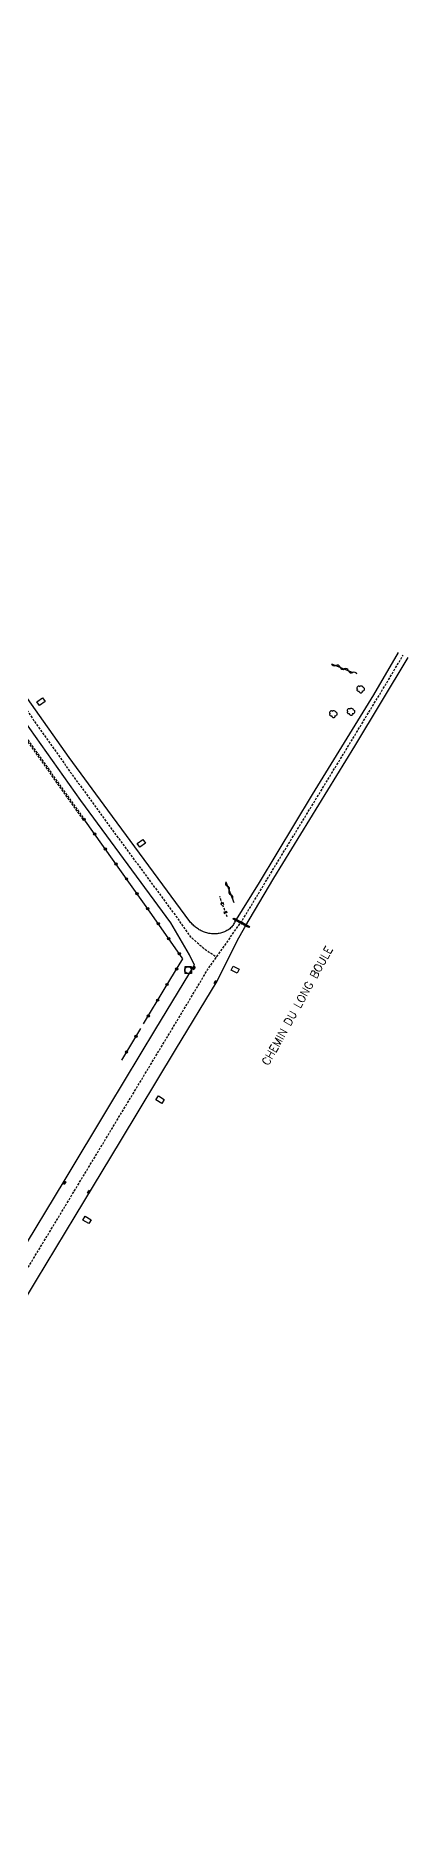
# Model space of a CAD drawing. Header units: millimetres. Extents: x 111999 to 113000, y 130000 to 131000.
# Drawn here: x 112633 to 112714.4, y 130608.8 to 131000 of the extents above; entities that cross this region are included whole.
import ezdxf
from ezdxf.enums import TextEntityAlignment as Align

# ---------------------------------------------------------------- set-up
doc = ezdxf.new("R2010")
doc.units = ezdxf.units.MM
doc.linetypes.add('DASHED', pattern=[0.75, 0.5, -0.25])
doc.layers.get('0').update_dxf_attribs({"linetype": 'CONTINUOUS'})
for name, color, linetype in [('W0001', 6, 'DASHED'), ('W0008', 7, 'CONTINUOUS'), ('W0112', 1, 'DASHED'), ('W0220', 5, 'DASHED'), ('W0300', 7, 'CONTINUOUS'), ('W0310', 3, 'CONTINUOUS'), ('W0322', 7, 'CONTINUOUS'), ('W0400', 7, 'CONTINUOUS'), ('W0420', 7, 'CONTINUOUS'), ('W0989', 7, 'CONTINUOUS'), ('W1471', 7, 'CONTINUOUS')]:
    doc.layers.add(name, color=color, linetype=linetype)
doc.styles.get("Standard").update_dxf_attribs({"font": 'romans.shx', "width": 0.85})

# ---------------------------------------------------------------- blocks, each defined once
blk = doc.blocks.new('T400')
for p, q in [((-0.15, 0.3), (0.15, 0.3)), ((-0.15, -0.25), (-0.15, 0.3)), ((-0.15, 0.15), (0.15, 0.15)), ((-0.15, 0), (0.15, 0)), ((0.15, 0.3), (0.15, -0.25)), ((-0.15, -0.15), (0.15, -0.15)), ((-0.15, -0.25), (-0.15, -0.3)), ((-0.15, -0.3), (0.15, -0.3)), ((0.15, -0.3), (0.15, -0.25))]:
    blk.add_line(p, q)
blk = doc.blocks.new('T420')
for p, q in [((0.75, 0.75), (-0.75, 0.75)), ((-0.75, 0.75), (-0.75, -0.75)), ((0.75, 0.75), (0.75, -0.75)), ((0.75, -0.75), (-0.75, -0.75))]:
    blk.add_line(p, q)
blk.add_ellipse((0, 0), major_axis=(-0.53, 0.53), ratio=1, start_param=3.926991, end_param=10.210176)
blk = doc.blocks.new('T300')
for p, q in [((-0.8, 0.51), (-0.86, 0.34)), ((-0.86, 0.34), (-0.86, 0.17)), ((-0.86, 0.17), (-0.74, 0.06)), ((-0.69, 0.63), (-0.8, 0.51)), ((-0.8, -0.06), (-0.74, 0.06)), ((-0.74, 0.06), (-0.69, 0.11)), ((-0.57, 0.69), (-0.69, 0.63)), ((-0.46, 0.69), (-0.57, 0.69)), ((-0.29, 0.63), (-0.46, 0.69)), ((-0.29, 0.63), (-0.17, 0.74)), ((-0.23, 0.57), (-0.29, 0.63)), ((-0.17, 0.74), (-0.06, 0.8)), ((-0.06, 0.8), (0.06, 0.8)), ((0.06, 0.8), (0.23, 0.74)), ((0.23, 0.74), (0.34, 0.63)), ((0.34, 0.63), (0.4, 0.51)), ((0.46, 0.46), (0.34, 0.46)), ((0.4, 0.51), (0.4, 0.46)), ((0.57, 0.4), (0.46, 0.46)), ((0.57, 0.4), (0.69, 0.29)), ((0.69, 0.29), (0.74, 0.17)), ((0.74, 0.06), (0.69, -0.17)), ((0.74, 0.17), (0.74, 0.06)), ((-0.8, -0.17), (-0.8, -0.06)), ((-0.8, -0.23), (-0.8, -0.17)), ((-0.74, -0.34), (-0.8, -0.23)), ((-0.69, -0.4), (-0.74, -0.34)), ((-0.51, -0.46), (-0.69, -0.4)), ((-0.4, -0.46), (-0.51, -0.46)), ((-0.4, -0.46), (-0.34, -0.46)), ((-0.34, -0.46), (-0.34, -0.4)), ((-0.34, -0.51), (-0.34, -0.46)), ((-0.29, -0.63), (-0.34, -0.51)), ((-0.17, -0.74), (-0.29, -0.63)), ((-0.06, -0.8), (-0.17, -0.74)), ((0.06, -0.8), (-0.06, -0.8)), ((0.17, -0.74), (0.06, -0.8)), ((0.23, -0.69), (0.17, -0.74)), ((0.29, -0.46), (0.23, -0.46)), ((0.29, -0.63), (0.23, -0.69)), ((0.46, -0.4), (0.29, -0.46)), ((0.34, -0.51), (0.29, -0.63)), ((0.34, -0.51), (0.34, -0.46)), ((0.57, -0.34), (0.46, -0.4)), ((0.63, -0.29), (0.57, -0.34)), ((0.69, -0.17), (0.63, -0.29))]:
    blk.add_line(p, q)
blk = doc.blocks.new('t220o')
at = {"color": 0, "linetype": 'Continuous'}
for p, q in [((-0.25, 0.25), (0.25, 0.25)), ((-0.25, -0.25), (0.25, -0.25))]:
    blk.add_line(p, q, dxfattribs=at)
blk = doc.blocks.new('t322o')
at = {"color": 0, "linetype": 'Continuous'}
for radius in [0.25, 0.15]:
    blk.add_circle((0, 0), radius, dxfattribs=at)
blk = doc.blocks.new('t310o')
at = {"color": 0, "linetype": 'Continuous'}
for centre, start, end in [((-0.5, 0.38), 216.8699, 323.1304), ((0.5, -0.37), 36.8699, 143.1303)]:
    blk.add_arc(centre, 0.625, start, end, dxfattribs=at)
blk = doc.blocks.new('T1471')
at = {"color": 0, "linetype": 'Continuous', "flags": 128}
blk.add_lwpolyline([(-0.75, -0.5), (-0.75, 0.5), (0.75, 0.5), (0.75, -0.5), (-0.75, -0.5)], dxfattribs=at)

msp = doc.modelspace()

# ---------------------------------------------------------------- linework, layer by layer
at = {"layer": 'W0001', "flags": 128}
for points in [[(112503.9, 131000), (112513.44, 130994.1), (112527.07, 130984.9), (112535.52, 130978.84), (112540.21, 130975.35), (112551.81, 130966.54), (112559.15, 130960.19), (112564.61, 130955.15), (112568.81, 130950.32), (112572.95, 130944.69), (112576.84, 130938.79), (112583.15, 130928.59), (112592.67, 130912.89), (112604.77, 130893.27), (112613.37, 130879.48), (112620.21, 130868.71), (112626.64, 130859.01), (112633.17, 130849.37), (112640.71, 130838.74), (112648.84, 130827.51), (112663.7, 130807.35), (112666.74, 130803.02), (112669.6, 130800.52), (112672.49, 130798.49)], [(112445.23, 130426.03), (112454.14, 130439.45), (112462.17, 130451.82), (112472.79, 130468.43), (112485.77, 130489.36), (112498.44, 130510.32), (112513.78, 130535.82), (112533, 130567.74), (112554.41, 130603.32), (112586.76, 130656.85), (112614.9, 130703.41), (112627.33, 130724.01), (112638.38, 130742.3), (112652.85, 130766.28), (112664.78, 130786.06), (112670.53, 130795.69), (112678.1, 130806.48), (112688.5, 130823.66), (112700.85, 130843.9), (112709.53, 130858.2), (112713.29, 130864.54)]]:
    msp.add_lwpolyline(points, dxfattribs=at)
at = {"layer": 'W0008', "flags": 128}
for points in [[(112712.17, 130865.09), (112706.8, 130855.86), (112693.38, 130834.08), (112681.79, 130814.82), (112676.41, 130806.11)], [(112678.7, 130805.04), (112685.06, 130815.78), (112702.74, 130844.64), (112714.4, 130863.99)], [(112676.41, 130806.1), (112676.3, 130805.87), (112676.19, 130805.64), (112676.05, 130805.43), (112675.91, 130805.23), (112675.75, 130805.04), (112675.57, 130804.87), (112675.38, 130804.7), (112675.18, 130804.55), (112674.96, 130804.41), (112674.73, 130804.29), (112674.51, 130804.17), (112674.28, 130804.06), (112674.05, 130803.97), (112673.81, 130803.88), (112673.58, 130803.8), (112673.34, 130803.73), (112673.1, 130803.68), (112672.86, 130803.63), (112672.62, 130803.6), (112672.37, 130803.58), (112672.12, 130803.57), (112671.87, 130803.57), (112671.62, 130803.58), (112671.37, 130803.61), (112671.11, 130803.65), (112670.85, 130803.69), (112670.6, 130803.75), (112670.35, 130803.82), (112670.11, 130803.89), (112669.87, 130803.97), (112669.63, 130804.05), (112669.4, 130804.15), (112669.18, 130804.25), (112668.96, 130804.36), (112668.74, 130804.48), (112668.53, 130804.61), (112668.33, 130804.74), (112668.13, 130804.88), (112667.93, 130805.03), (112667.74, 130805.19), (112667.55, 130805.36), (112667.37, 130805.53), (112667.19, 130805.71), (112667.02, 130805.9), (112666.85, 130806.09), (112666.68, 130806.3), (112648.71, 130830.62), (112640.31, 130842.17), (112631.2, 130855.06)], [(112629.07, 130732.76), (112639.21, 130749.49), (112648.98, 130765.72), (112659.27, 130782.81), (112667.71, 130796.7), (112666.61, 130798.97), (112662.5, 130805.97), (112642.87, 130832.75), (112630.49, 130850.27)], [(112625.07, 130714.45), (112633.16, 130727.87), (112641.62, 130741.82), (112651.52, 130758.24), (112663.57, 130778.21), (112672.62, 130793.22), (112677.01, 130802.02), (112678.71, 130805.06)]]:
    msp.add_lwpolyline(points, dxfattribs=at)
at = {"layer": 'W0112', "flags": 128}
msp.add_lwpolyline([(112643.32, 130828.61), (112626.02, 130853.09), (112626.18, 130853.2), (112643.48, 130828.72)], close=True, dxfattribs=at)
at = {"layer": 'W0220', "flags": 128}
msp.add_lwpolyline([(112674.85, 130807.3), (112673.19, 130811.72)], dxfattribs=at)
at = {"layer": 'W0310', "flags": 128}
for points in [[(112697.66, 130862.67), (112702.32, 130860.71)], [(112674.52, 130814.94), (112676.3, 130810.44)]]:
    msp.add_lwpolyline(points, dxfattribs=at)
at = {"layer": 'W0322', "flags": 128}
for points in [[(112656.56, 130783.91), (112661.24, 130791.81), (112665.15, 130798.12), (112658.37, 130807.85), (112643.5, 130828.71)], [(112655.92, 130782.87), (112651.73, 130775.92)]]:
    msp.add_lwpolyline(points, dxfattribs=at)

# ---------------------------------------------------------------- block references
at = {"layer": 'W0220', "rotation": 110.6268102069238}
for p in [(112673.8, 130810.11), (112674.5, 130808.24)]:
    msp.add_blockref('t220o', p, dxfattribs=at)
at = {"layer": 'W0300'}
for p in [(112704.05, 130857.05), (112698.09, 130851.65), (112701.94, 130852.13)]:
    msp.add_blockref('T300', p, dxfattribs=at)
at = {"layer": 'W0310'}
for p, rotation in [((112698.58, 130862.28), 337.174127743744), ((112700.43, 130861.51), 337.174127743744), ((112702.27, 130860.73), 337.174127743744), ((112674.89, 130814.01), 291.5469633555197), ((112675.62, 130812.15), 291.5469633555197)]:
    msp.add_blockref('t310o', p, dxfattribs=dict(at, rotation=rotation))
at = {"layer": 'W0322'}
for p, rotation in [((112643.54, 130828.65), 125.4977762655861), ((112645.86, 130825.39), 125.4977762655861), ((112648.19, 130822.13), 125.4977762655861), ((112650.51, 130818.88), 125.4977762655861), ((112652.83, 130815.62), 125.4977762655861), ((112655.15, 130812.36), 125.4977762655861), ((112657.48, 130809.11), 125.4977762655861), ((112659.78, 130805.83), 124.8517844148754), ((112662.06, 130802.55), 124.8517844148754), ((112664.35, 130799.27), 124.8517844148754), ((112663.78, 130795.91), 58.25609710763328), ((112659.62, 130789.08), 59.34675810636882), ((112661.67, 130792.51), 58.25609710763328), ((112657.58, 130785.63), 59.34675810636882), ((112654.89, 130781.16), 238.9201390694125), ((112652.82, 130777.73), 238.9201390694125)]:
    msp.add_blockref('t322o', p, dxfattribs=dict(at, rotation=rotation))
at = {"layer": 'W0400'}
for p, rotation in [((112676.49, 130806.75), 62.10121901462271), ((112676.73, 130806.62), 242.1012190146226), ((112677.26, 130806.34), 242.1012190146226), ((112677.79, 130806.06), 242.1012190146226), ((112678.32, 130805.78), 242.1012190146226), ((112678.85, 130805.5), 242.1012190146226), ((112679.38, 130805.22), 242.1012190146226), ((112667.56, 130796.15), 328.7182582323495), ((112672.25, 130793), 148.8962277331072), ((112639.28, 130749.19), 328.7736356536286), ((112644.6, 130747.14), 148.8781965777994)]:
    msp.add_blockref('T400', p, dxfattribs=dict(at, rotation=rotation))
at = {"layer": 'W0420'}
msp.add_blockref('T420', (112666.3, 130795.65), dxfattribs=at)
at = {"layer": 'W1471'}
for p, rotation in [((112634.15, 130854.34), 215.2559920415796), ((112656.06, 130823.4), 216.467251281884), ((112676.59, 130795.75), 153.4755017092261), ((112660.17, 130767.33), 148.9189703624507), ((112644.18, 130741.03), 148.8781965792637)]:
    msp.add_blockref('T1471', p, dxfattribs=dict(at, rotation=rotation))

# ---------------------------------------------------------------- texts
at = {"layer": 'W0989'}
msp.add_text('CHEMIN DU LONG BOULE', height=1.75, rotation=61.1224, dxfattribs=at).set_placement((112690.15, 130787.86), align=Align.MIDDLE)

doc.saveas('drawing.dxf')
